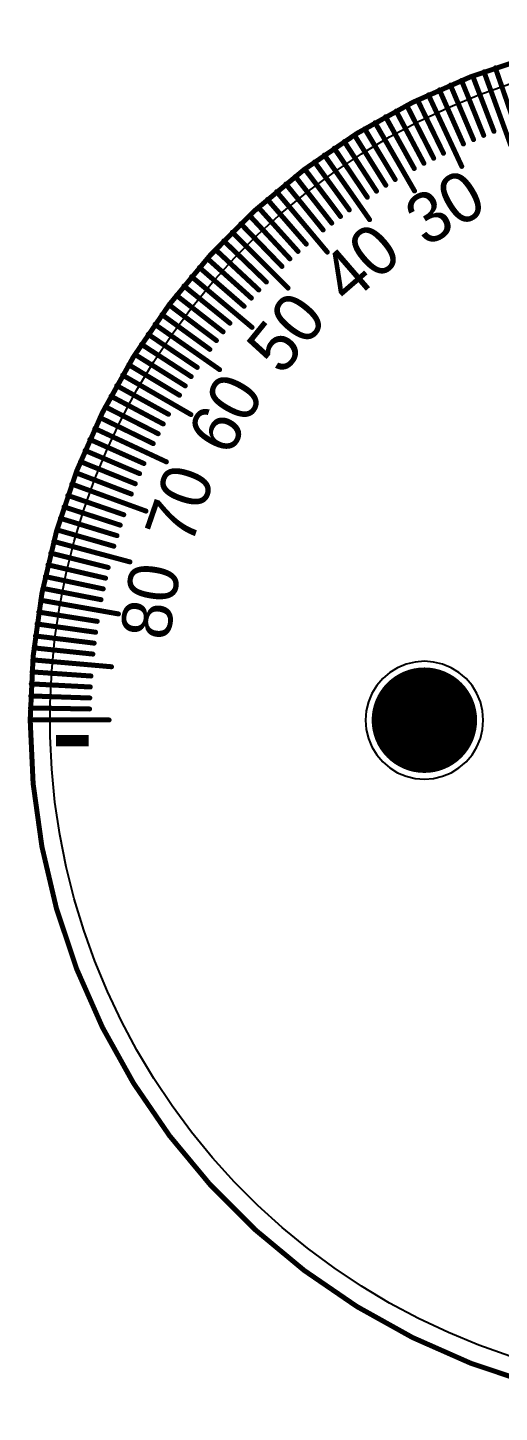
# Model space of a CAD drawing. Header units: millimetres. Extents: x -35.1 to 35.9, y -35.1 to 35.1.
# Drawn here: x -35.1 to -11.2, y -35.1 to 35.1 of the extents above; entities that cross this region are included whole.
import ezdxf

# ---------------------------------------------------------------- set-up
doc = ezdxf.new("R2010")
doc.units = ezdxf.units.MM
for name, color, linetype in [('BottomLayer', 5, 'Continuous'), ('BottomSolder', 6, 'Continuous'), ('Mechanical1', 6, 'Continuous'), ('PadHoleLayer', 156, 'Continuous'), ('TopLayer', 1, 'Continuous'), ('TopOverlay', 2, 'Continuous'), ('TopSolder', 216, 'Continuous')]:
    doc.layers.add(name, color=color, linetype=linetype)

msp = doc.modelspace()

# ---------------------------------------------------------------- linework, layer by layer
at = {"layer": 'BottomLayer'}
for p, q in [((-13.783, 31.101), (-12.241, 31.739)), ((-12.241, 31.739), (-10.669, 32.302)), ((-15.292, 30.387), (-13.783, 31.101)), ((-16.764, 29.6), (-15.292, 30.387)), ((-18.196, 28.742), (-16.764, 29.6)), ((-19.584, 27.815), (-18.196, 28.742)), ((-20.924, 26.82), (-19.584, 27.815)), ((-22.215, 25.761), (-20.924, 26.82)), ((-23.451, 24.64), (-22.215, 25.761)), ((-24.632, 23.46), (-23.451, 24.64)), ((-25.753, 22.223), (-24.632, 23.46)), ((-26.812, 20.933), (-25.753, 22.223)), ((-27.806, 19.592), (-26.812, 20.933)), ((-28.733, 18.204), (-27.806, 19.592)), ((-29.591, 16.773), (-28.733, 18.204)), ((-30.378, 15.3), (-29.591, 16.773)), ((-31.092, 13.791), (-30.378, 15.3)), ((-31.731, 12.249), (-31.092, 13.791)), ((-32.293, 10.678), (-31.731, 12.249)), ((-32.778, 9.08), (-32.293, 10.678)), ((-33.183, 7.461), (-32.778, 9.08)), ((-33.509, 5.824), (-33.183, 7.461)), ((-33.754, 4.173), (-33.509, 5.824)), ((-33.917, 2.512), (-33.754, 4.173)), ((-15.924, 2.843), (-16.357, 2.663)), ((-15.468, 2.952), (-15.924, 2.843)), ((-15, 2.989), (-15.468, 2.952)), ((-14.532, 2.952), (-15, 2.989)), ((-14.076, 2.843), (-14.532, 2.952)), ((-13.643, 2.663), (-14.076, 2.843)), ((-33.999, 0.844), (-33.917, 2.512)), ((-17.114, 2.114), (-17.418, 1.757)), ((-16.757, 2.418), (-17.114, 2.114)), ((-16.357, 2.663), (-16.757, 2.418)), ((-13.243, 2.418), (-13.643, 2.663)), ((-12.886, 2.114), (-13.243, 2.418)), ((-12.582, 1.757), (-12.886, 2.114)), ((-17.418, 1.757), (-17.663, 1.357)), ((-12.337, 1.357), (-12.582, 1.757)), ((-33.999, 0.01), (-33.999, 0.844)), ((-17.843, 0.924), (-17.952, 0.468)), ((-17.663, 1.357), (-17.843, 0.924)), ((-12.157, 0.924), (-12.337, 1.357)), ((-12.048, 0.468), (-12.157, 0.924)), ((-33.999, -0.825), (-33.999, 0.01)), ((-17.952, 0.468), (-17.989, 0)), ((-17.989, 0), (-17.952, -0.468)), ((-12.011, 0), (-12.048, 0.468)), ((-12.048, -0.468), (-12.011, 0)), ((-17.952, -0.468), (-17.843, -0.924)), ((-12.157, -0.924), (-12.048, -0.468)), ((-33.917, -2.492), (-33.999, -0.825)), ((-17.843, -0.924), (-17.663, -1.357)), ((-17.663, -1.357), (-17.418, -1.757)), ((-12.582, -1.757), (-12.337, -1.357)), ((-12.337, -1.357), (-12.157, -0.924)), ((-17.418, -1.757), (-17.114, -2.114)), ((-12.886, -2.114), (-12.582, -1.757)), ((-33.754, -4.153), (-33.917, -2.492)), ((-17.114, -2.114), (-16.757, -2.418)), ((-16.757, -2.418), (-16.357, -2.663)), ((-16.357, -2.663), (-15.924, -2.843)), ((-14.076, -2.843), (-13.643, -2.663)), ((-13.643, -2.663), (-13.243, -2.418)), ((-13.243, -2.418), (-12.886, -2.114)), ((-15.924, -2.843), (-15.468, -2.952)), ((-15.468, -2.952), (-15, -2.989)), ((-15, -2.989), (-14.532, -2.952)), ((-14.532, -2.952), (-14.076, -2.843)), ((-33.509, -5.804), (-33.754, -4.153)), ((-33.183, -7.441), (-33.509, -5.804)), ((-32.778, -9.061), (-33.183, -7.441)), ((-32.293, -10.658), (-32.778, -9.061)), ((-31.731, -12.23), (-32.293, -10.658)), ((-31.092, -13.772), (-31.731, -12.23)), ((-30.378, -15.281), (-31.092, -13.772)), ((-29.591, -16.753), (-30.378, -15.281)), ((-28.733, -18.185), (-29.591, -16.753)), ((-27.806, -19.572), (-28.733, -18.185)), ((-26.812, -20.913), (-27.806, -19.572)), ((-25.753, -22.203), (-26.812, -20.913)), ((-24.632, -23.44), (-25.753, -22.203)), ((-23.451, -24.621), (-24.632, -23.44)), ((-22.215, -25.742), (-23.451, -24.621)), ((-20.924, -26.801), (-22.215, -25.742)), ((-19.584, -27.795), (-20.924, -26.801)), ((-18.196, -28.722), (-19.584, -27.795)), ((-16.764, -29.58), (-18.196, -28.722)), ((-15.292, -30.367), (-16.764, -29.58)), ((-13.783, -31.081), (-15.292, -30.367)), ((-12.241, -31.72), (-13.783, -31.081)), ((-10.669, -32.282), (-12.241, -31.72))]:
    msp.add_line(p, q, dxfattribs=at)
at = {"layer": 'BottomSolder', "const_width": 0.05}
msp.add_lwpolyline([(-15.025, 0, 1), (-14.975, 0, 1)], format="xyb", close=True, dxfattribs=at)
at = {"layer": 'Mechanical1', "const_width": 0.254}
for points in [[(-35.008, 0.01, -0.414214), (-0.001, 35.017)], [(-0.001, -34.997, -0.414214), (-35.008, 0.01)]]:
    msp.add_lwpolyline(points, format="xyb", dxfattribs=at)
at = {"layer": 'Mechanical1', "const_width": 0.127}
msp.add_lwpolyline([(-35.071, 0.01, 1), (-34.944, 0.01, 1)], format="xyb", close=True, dxfattribs=at)
msp.add_lwpolyline([(-35.071, 0.01, 1), (-34.944, 0.01, 1)], format="xyb", close=True, dxfattribs=at)
at = {"layer": 'PadHoleLayer', "const_width": 2.675}
msp.add_lwpolyline([(-16.338, 0, 1), (-13.662, 0, 1)], format="xyb", close=True, dxfattribs=at)
at = {"layer": 'TopLayer'}
for p, q in [((-13.783, 31.101), (-12.241, 31.739)), ((-12.241, 31.739), (-10.669, 32.302)), ((-15.292, 30.387), (-13.783, 31.101)), ((-16.764, 29.6), (-15.292, 30.387)), ((-18.196, 28.742), (-16.764, 29.6)), ((-19.584, 27.815), (-18.196, 28.742)), ((-20.924, 26.82), (-19.584, 27.815)), ((-22.215, 25.761), (-20.924, 26.82)), ((-23.451, 24.64), (-22.215, 25.761)), ((-24.632, 23.46), (-23.451, 24.64)), ((-25.753, 22.223), (-24.632, 23.46)), ((-26.812, 20.933), (-25.753, 22.223)), ((-27.806, 19.592), (-26.812, 20.933)), ((-28.733, 18.204), (-27.806, 19.592)), ((-29.591, 16.773), (-28.733, 18.204)), ((-30.378, 15.3), (-29.591, 16.773)), ((-31.092, 13.791), (-30.378, 15.3)), ((-31.731, 12.249), (-31.092, 13.791)), ((-32.293, 10.678), (-31.731, 12.249)), ((-32.778, 9.08), (-32.293, 10.678)), ((-33.183, 7.461), (-32.778, 9.08)), ((-33.509, 5.824), (-33.183, 7.461)), ((-33.754, 4.173), (-33.509, 5.824)), ((-33.917, 2.512), (-33.754, 4.173)), ((-15.924, 2.843), (-16.357, 2.663)), ((-15.468, 2.952), (-15.924, 2.843)), ((-15, 2.989), (-15.468, 2.952)), ((-14.532, 2.952), (-15, 2.989)), ((-14.076, 2.843), (-14.532, 2.952)), ((-13.643, 2.663), (-14.076, 2.843)), ((-33.999, 0.844), (-33.917, 2.512)), ((-17.114, 2.114), (-17.418, 1.757)), ((-16.757, 2.418), (-17.114, 2.114)), ((-16.357, 2.663), (-16.757, 2.418)), ((-13.243, 2.418), (-13.643, 2.663)), ((-12.886, 2.114), (-13.243, 2.418)), ((-12.582, 1.757), (-12.886, 2.114)), ((-17.418, 1.757), (-17.663, 1.357)), ((-12.337, 1.357), (-12.582, 1.757)), ((-33.999, 0.01), (-33.999, 0.844)), ((-17.843, 0.924), (-17.952, 0.468)), ((-17.663, 1.357), (-17.843, 0.924)), ((-12.157, 0.924), (-12.337, 1.357)), ((-12.048, 0.468), (-12.157, 0.924)), ((-33.999, -0.825), (-33.999, 0.01)), ((-17.952, 0.468), (-17.989, 0)), ((-17.989, 0), (-17.952, -0.468)), ((-12.011, 0), (-12.048, 0.468)), ((-12.048, -0.468), (-12.011, 0)), ((-17.952, -0.468), (-17.843, -0.924)), ((-12.157, -0.924), (-12.048, -0.468)), ((-33.917, -2.492), (-33.999, -0.825)), ((-17.843, -0.924), (-17.663, -1.357)), ((-17.663, -1.357), (-17.418, -1.757)), ((-12.582, -1.757), (-12.337, -1.357)), ((-12.337, -1.357), (-12.157, -0.924)), ((-17.418, -1.757), (-17.114, -2.114)), ((-12.886, -2.114), (-12.582, -1.757)), ((-33.754, -4.153), (-33.917, -2.492)), ((-17.114, -2.114), (-16.757, -2.418)), ((-16.757, -2.418), (-16.357, -2.663)), ((-16.357, -2.663), (-15.924, -2.843)), ((-14.076, -2.843), (-13.643, -2.663)), ((-13.643, -2.663), (-13.243, -2.418)), ((-13.243, -2.418), (-12.886, -2.114)), ((-15.924, -2.843), (-15.468, -2.952)), ((-15.468, -2.952), (-15, -2.989)), ((-15, -2.989), (-14.532, -2.952)), ((-14.532, -2.952), (-14.076, -2.843)), ((-33.509, -5.804), (-33.754, -4.153)), ((-33.183, -7.441), (-33.509, -5.804)), ((-32.778, -9.061), (-33.183, -7.441)), ((-32.293, -10.658), (-32.778, -9.061)), ((-31.731, -12.23), (-32.293, -10.658)), ((-31.092, -13.772), (-31.731, -12.23)), ((-30.378, -15.281), (-31.092, -13.772)), ((-29.591, -16.753), (-30.378, -15.281)), ((-28.733, -18.185), (-29.591, -16.753)), ((-27.806, -19.572), (-28.733, -18.185)), ((-26.812, -20.913), (-27.806, -19.572)), ((-25.753, -22.203), (-26.812, -20.913)), ((-24.632, -23.44), (-25.753, -22.203)), ((-23.451, -24.621), (-24.632, -23.44)), ((-22.215, -25.742), (-23.451, -24.621)), ((-20.924, -26.801), (-22.215, -25.742)), ((-19.584, -27.795), (-20.924, -26.801)), ((-18.196, -28.722), (-19.584, -27.795)), ((-16.764, -29.58), (-18.196, -28.722)), ((-15.292, -30.367), (-16.764, -29.58)), ((-13.783, -31.081), (-15.292, -30.367)), ((-12.241, -31.72), (-13.783, -31.081)), ((-10.669, -32.282), (-12.241, -31.72))]:
    msp.add_line(p, q, dxfattribs=at)
at = {"layer": 'TopOverlay', "const_width": 0.254}
for points in [[(-11.972, 32.899), (-10.604, 29.14)], [(-11.972, 32.899), (-10.946, 30.08)], [(-11.396, 33.103), (-10.419, 30.266)], [(-13.677, 32.228), (-12.505, 29.466)], [(-13.112, 32.461), (-11.989, 29.68)], [(-12.544, 32.685), (-11.469, 29.884)], [(-14.793, 31.731), (-13.102, 28.105)], [(-14.793, 31.731), (-13.525, 29.012)], [(-14.237, 31.984), (-13.017, 29.243)], [(-16.433, 30.913), (-15.024, 28.264)], [(-15.891, 31.195), (-14.529, 28.522)], [(-15.344, 31.468), (-14.029, 28.771)], [(-17.501, 30.321), (-15.501, 26.857)], [(-17.501, 30.321), (-16.001, 27.723)], [(-16.97, 30.622), (-15.515, 27.998)], [(-18.548, 29.692), (-16.959, 27.147)], [(-18.028, 30.011), (-16.482, 27.439)], [(-19.573, 29.026), (-17.895, 26.539)], [(-19.064, 29.363), (-17.43, 26.847)], [(-20.574, 28.325), (-18.81, 25.898)], [(-20.076, 28.68), (-17.782, 25.404)], [(-20.076, 28.68), (-18.356, 26.223)], [(-21.549, 27.59), (-19.702, 25.226)], [(-21.065, 27.962), (-19.259, 25.566)], [(-22.499, 26.821), (-19.928, 23.757)], [(-22.499, 26.821), (-20.57, 24.523)], [(-22.027, 27.21), (-20.139, 24.879)], [(-23.421, 26.02), (-21.413, 23.79)], [(-22.963, 26.425), (-20.995, 24.161)], [(-24.314, 25.187), (-22.23, 23.029)], [(-23.871, 25.607), (-21.825, 23.413)], [(-24.75, 24.759), (-21.922, 21.93)], [(-24.75, 24.759), (-22.629, 22.637)], [(-25.599, 23.88), (-23.405, 21.834)], [(-25.178, 24.323), (-23.02, 22.239)], [(-26.011, 23.429), (-23.782, 21.422)], [(-26.813, 22.507), (-23.749, 19.936)], [(-26.813, 22.507), (-24.515, 20.579)], [(-26.416, 22.972), (-24.152, 21.004)], [(-27.201, 22.036), (-24.87, 20.148)], [(-27.953, 21.073), (-25.558, 19.268)], [(-27.582, 21.558), (-25.218, 19.711)], [(-28.317, 20.582), (-25.89, 18.819)], [(-29.018, 19.582), (-26.53, 17.904)], [(-28.672, 20.085), (-25.395, 17.791)], [(-28.672, 20.085), (-26.214, 18.364)], [(-29.355, 19.072), (-26.839, 17.438)], [(-29.683, 18.557), (-27.139, 16.967)], [(-30.312, 17.51), (-26.848, 15.51)], [(-30.312, 17.51), (-27.714, 16.01)], [(-30.002, 18.036), (-27.431, 16.491)], [(-30.613, 16.978), (-27.989, 15.524)], [(-30.904, 16.441), (-28.256, 15.033)], [(-31.459, 15.353), (-28.763, 14.038)], [(-31.186, 15.9), (-28.513, 14.538)], [(-31.722, 14.801), (-28.097, 13.111)], [(-31.722, 14.801), (-29.003, 13.534)], [(-31.975, 14.246), (-29.235, 13.025)], [(-32.219, 13.685), (-29.457, 12.513)], [(-32.677, 12.553), (-29.876, 11.478)], [(-32.453, 13.121), (-29.671, 11.997)], [(-32.89, 11.981), (-29.132, 10.612)], [(-32.89, 11.981), (-30.071, 10.954)], [(-33.094, 11.405), (-30.258, 10.428)], [(-33.288, 10.825), (-30.435, 9.898)], [(-33.472, 10.243), (-30.603, 9.366)], [(-33.809, 9.069), (-29.945, 8.033)], [(-33.809, 9.069), (-30.911, 8.292)], [(-33.645, 9.657), (-30.762, 8.83)], [(-33.962, 8.477), (-31.051, 7.751)], [(-34.104, 7.883), (-31.181, 7.208)], [(-34.236, 7.287), (-31.302, 6.663)], [(-34.358, 6.688), (-31.413, 6.116)], [(-34.469, 6.088), (-30.53, 5.393)], [(-34.469, 6.088), (-31.515, 5.567)], [(-34.661, 4.881), (-31.69, 4.463)], [(-34.57, 5.485), (-31.607, 5.016)], [(-34.74, 4.275), (-31.763, 3.91)], [(-34.809, 3.668), (-31.826, 3.355)], [(-34.868, 3.06), (-30.883, 2.712)], [(-34.868, 3.06), (-31.879, 2.799)], [(-34.916, 2.451), (-31.923, 2.242)], [(-34.953, 1.842), (-31.957, 1.685)], [(-34.996, 0.621), (-31.996, 0.568)], [(-34.98, 1.231), (-31.982, 1.127)], [(-35.001, 0.01), (-31.001, 0.01)]]:
    msp.add_lwpolyline(points, dxfattribs=at)
at = {"layer": 'TopOverlay', "const_width": 0.127}
for points in [[(-12.035, 32.899, 1), (-11.908, 32.899, 1)], [(-12.035, 32.899, 1), (-11.908, 32.899, 1)], [(-11.46, 33.103, 1), (-11.333, 33.103, 1)], [(-13.74, 32.228, 1), (-13.613, 32.228, 1)], [(-13.176, 32.461, 1), (-13.049, 32.461, 1)], [(-12.608, 32.685, 1), (-12.481, 32.685, 1)], [(-14.856, 31.731, 1), (-14.729, 31.731, 1)], [(-14.856, 31.731, 1), (-14.729, 31.731, 1)], [(-14.3, 31.984, 1), (-14.173, 31.984, 1)], [(-16.496, 30.913, 1), (-16.369, 30.913, 1)], [(-15.954, 31.195, 1), (-15.827, 31.195, 1)], [(-15.408, 31.468, 1), (-15.281, 31.468, 1)], [(-17.565, 30.321, 1), (-17.438, 30.321, 1)], [(-17.565, 30.321, 1), (-17.438, 30.321, 1)], [(-17.033, 30.622, 1), (-16.906, 30.622, 1)], [(-18.612, 29.692, 1), (-18.485, 29.692, 1)], [(-18.091, 30.011, 1), (-17.964, 30.011, 1)], [(-12.568, 29.466, 1), (-12.441, 29.466, 1)], [(-12.052, 29.68, 1), (-11.925, 29.68, 1)], [(-11.532, 29.884, 1), (-11.405, 29.884, 1)], [(-19.636, 29.026, 1), (-19.509, 29.026, 1)], [(-19.127, 29.363, 1), (-19, 29.363, 1)], [(-14.093, 28.771, 1), (-13.966, 28.771, 1)], [(-13.588, 29.012, 1), (-13.461, 29.012, 1)], [(-13.08, 29.243, 1), (-12.953, 29.243, 1)], [(-20.637, 28.325, 1), (-20.51, 28.325, 1)], [(-20.14, 28.68, 1), (-20.013, 28.68, 1)], [(-20.14, 28.68, 1), (-20.013, 28.68, 1)], [(-15.579, 27.998, 1), (-15.452, 27.998, 1)], [(-15.088, 28.264, 1), (-14.961, 28.264, 1)], [(-14.592, 28.522, 1), (-14.465, 28.522, 1)], [(-13.166, 28.105, 1), (-13.039, 28.105, 1)], [(-21.613, 27.59, 1), (-21.486, 27.59, 1)], [(-21.128, 27.962, 1), (-21.001, 27.962, 1)], [(-16.546, 27.439, 1), (-16.419, 27.439, 1)], [(-16.065, 27.723, 1), (-15.938, 27.723, 1)], [(-22.562, 26.821, 1), (-22.435, 26.821, 1)], [(-22.562, 26.821, 1), (-22.435, 26.821, 1)], [(-22.091, 27.21, 1), (-21.964, 27.21, 1)], [(-17.493, 26.847, 1), (-17.366, 26.847, 1)], [(-17.022, 27.147, 1), (-16.895, 27.147, 1)], [(-15.565, 26.857, 1), (-15.438, 26.857, 1)], [(-23.484, 26.02, 1), (-23.357, 26.02, 1)], [(-23.027, 26.425, 1), (-22.9, 26.425, 1)], [(-18.874, 25.898, 1), (-18.747, 25.898, 1)], [(-18.419, 26.223, 1), (-18.292, 26.223, 1)], [(-17.959, 26.539, 1), (-17.832, 26.539, 1)], [(-24.378, 25.187, 1), (-24.251, 25.187, 1)], [(-23.935, 25.607, 1), (-23.808, 25.607, 1)], [(-19.766, 25.226, 1), (-19.639, 25.226, 1)], [(-19.323, 25.566, 1), (-19.196, 25.566, 1)], [(-17.846, 25.404, 1), (-17.719, 25.404, 1)], [(-24.813, 24.759, 1), (-24.686, 24.759, 1)], [(-24.813, 24.759, 1), (-24.686, 24.759, 1)], [(-20.634, 24.523, 1), (-20.507, 24.523, 1)], [(-20.203, 24.879, 1), (-20.076, 24.879, 1)], [(-25.662, 23.88, 1), (-25.535, 23.88, 1)], [(-25.242, 24.323, 1), (-25.115, 24.323, 1)], [(-21.477, 23.79, 1), (-21.35, 23.79, 1)], [(-21.059, 24.161, 1), (-20.932, 24.161, 1)], [(-26.075, 23.429, 1), (-25.948, 23.429, 1)], [(-21.889, 23.413, 1), (-21.762, 23.413, 1)], [(-19.991, 23.757, 1), (-19.864, 23.757, 1)], [(-26.876, 22.507, 1), (-26.749, 22.507, 1)], [(-26.876, 22.507, 1), (-26.749, 22.507, 1)], [(-26.48, 22.972, 1), (-26.353, 22.972, 1)], [(-22.692, 22.637, 1), (-22.565, 22.637, 1)], [(-22.294, 23.029, 1), (-22.167, 23.029, 1)], [(-27.265, 22.036, 1), (-27.138, 22.036, 1)], [(-23.468, 21.834, 1), (-23.341, 21.834, 1)], [(-23.084, 22.239, 1), (-22.957, 22.239, 1)], [(-21.985, 21.93, 1), (-21.858, 21.93, 1)], [(-28.017, 21.073, 1), (-27.89, 21.073, 1)], [(-27.645, 21.558, 1), (-27.518, 21.558, 1)], [(-24.215, 21.004, 1), (-24.088, 21.004, 1)], [(-23.845, 21.422, 1), (-23.718, 21.422, 1)], [(-28.38, 20.582, 1), (-28.253, 20.582, 1)], [(-24.578, 20.579, 1), (-24.451, 20.579, 1)], [(-29.081, 19.582, 1), (-28.954, 19.582, 1)], [(-28.735, 20.085, 1), (-28.608, 20.085, 1)], [(-28.735, 20.085, 1), (-28.608, 20.085, 1)], [(-25.281, 19.711, 1), (-25.154, 19.711, 1)], [(-24.933, 20.148, 1), (-24.806, 20.148, 1)], [(-23.812, 19.936, 1), (-23.685, 19.936, 1)], [(-29.418, 19.072, 1), (-29.291, 19.072, 1)], [(-25.621, 19.268, 1), (-25.494, 19.268, 1)], [(-29.746, 18.557, 1), (-29.619, 18.557, 1)], [(-26.278, 18.364, 1), (-26.151, 18.364, 1)], [(-25.953, 18.819, 1), (-25.826, 18.819, 1)], [(-30.376, 17.51, 1), (-30.249, 17.51, 1)], [(-30.376, 17.51, 1), (-30.249, 17.51, 1)], [(-30.066, 18.036, 1), (-29.939, 18.036, 1)], [(-26.594, 17.904, 1), (-26.467, 17.904, 1)], [(-25.458, 17.791, 1), (-25.331, 17.791, 1)], [(-30.676, 16.978, 1), (-30.549, 16.978, 1)], [(-27.202, 16.967, 1), (-27.075, 16.967, 1)], [(-26.902, 17.438, 1), (-26.775, 17.438, 1)], [(-30.968, 16.441, 1), (-30.841, 16.441, 1)], [(-27.494, 16.491, 1), (-27.367, 16.491, 1)], [(-31.522, 15.353, 1), (-31.395, 15.353, 1)], [(-31.25, 15.9, 1), (-31.123, 15.9, 1)], [(-28.053, 15.524, 1), (-27.926, 15.524, 1)], [(-27.778, 16.01, 1), (-27.651, 16.01, 1)], [(-26.911, 15.51, 1), (-26.784, 15.51, 1)], [(-31.785, 14.801, 1), (-31.658, 14.801, 1)], [(-31.785, 14.801, 1), (-31.658, 14.801, 1)], [(-28.319, 15.033, 1), (-28.192, 15.033, 1)], [(-32.039, 14.246, 1), (-31.912, 14.246, 1)], [(-28.826, 14.038, 1), (-28.699, 14.038, 1)], [(-28.577, 14.538, 1), (-28.45, 14.538, 1)], [(-32.282, 13.685, 1), (-32.155, 13.685, 1)], [(-29.067, 13.534, 1), (-28.94, 13.534, 1)], [(-32.74, 12.553, 1), (-32.613, 12.553, 1)], [(-32.516, 13.121, 1), (-32.389, 13.121, 1)], [(-29.298, 13.025, 1), (-29.171, 13.025, 1)], [(-28.16, 13.111, 1), (-28.033, 13.111, 1)], [(-32.954, 11.981, 1), (-32.827, 11.981, 1)], [(-32.954, 11.981, 1), (-32.827, 11.981, 1)], [(-29.735, 11.997, 1), (-29.608, 11.997, 1)], [(-29.521, 12.513, 1), (-29.394, 12.513, 1)], [(-33.158, 11.405, 1), (-33.031, 11.405, 1)], [(-29.939, 11.478, 1), (-29.812, 11.478, 1)], [(-33.352, 10.825, 1), (-33.225, 10.825, 1)], [(-30.321, 10.428, 1), (-30.194, 10.428, 1)], [(-30.135, 10.954, 1), (-30.008, 10.954, 1)], [(-29.195, 10.612, 1), (-29.068, 10.612, 1)], [(-33.535, 10.243, 1), (-33.408, 10.243, 1)], [(-30.499, 9.898, 1), (-30.372, 9.898, 1)], [(-33.872, 9.069, 1), (-33.745, 9.069, 1)], [(-33.872, 9.069, 1), (-33.745, 9.069, 1)], [(-33.709, 9.657, 1), (-33.582, 9.657, 1)], [(-30.666, 9.366, 1), (-30.539, 9.366, 1)], [(-34.025, 8.477, 1), (-33.898, 8.477, 1)], [(-30.825, 8.83, 1), (-30.698, 8.83, 1)], [(-34.168, 7.883, 1), (-34.041, 7.883, 1)], [(-31.114, 7.751, 1), (-30.987, 7.751, 1)], [(-30.974, 8.292, 1), (-30.847, 8.292, 1)], [(-30.008, 8.033, 1), (-29.881, 8.033, 1)], [(-34.3, 7.287, 1), (-34.173, 7.287, 1)], [(-31.245, 7.208, 1), (-31.118, 7.208, 1)], [(-34.422, 6.688, 1), (-34.295, 6.688, 1)], [(-31.365, 6.663, 1), (-31.238, 6.663, 1)], [(-34.533, 6.088, 1), (-34.406, 6.088, 1)], [(-34.533, 6.088, 1), (-34.406, 6.088, 1)], [(-31.579, 5.567, 1), (-31.452, 5.567, 1)], [(-31.477, 6.116, 1), (-31.35, 6.116, 1)], [(-34.724, 4.881, 1), (-34.597, 4.881, 1)], [(-34.634, 5.485, 1), (-34.507, 5.485, 1)], [(-31.671, 5.016, 1), (-31.544, 5.016, 1)], [(-30.594, 5.393, 1), (-30.467, 5.393, 1)], [(-34.804, 4.275, 1), (-34.677, 4.275, 1)], [(-31.753, 4.463, 1), (-31.626, 4.463, 1)], [(-34.873, 3.668, 1), (-34.746, 3.668, 1)], [(-31.826, 3.91, 1), (-31.699, 3.91, 1)], [(-34.932, 3.06, 1), (-34.805, 3.06, 1)], [(-34.932, 3.06, 1), (-34.805, 3.06, 1)], [(-31.943, 2.799, 1), (-31.816, 2.799, 1)], [(-31.889, 3.355, 1), (-31.762, 3.355, 1)], [(-30.947, 2.712, 1), (-30.82, 2.712, 1)], [(-34.979, 2.451, 1), (-34.852, 2.451, 1)], [(-31.987, 2.242, 1), (-31.86, 2.242, 1)], [(-35.017, 1.842, 1), (-34.89, 1.842, 1)], [(-32.021, 1.685, 1), (-31.894, 1.685, 1)], [(-35.059, 0.621, 1), (-34.932, 0.621, 1)], [(-35.043, 1.231, 1), (-34.916, 1.231, 1)], [(-32.045, 1.127, 1), (-31.918, 1.127, 1)], [(-35.065, 0.01, 1), (-34.938, 0.01, 1)], [(-32.06, 0.568, 1), (-31.933, 0.568, 1)], [(-31.065, 0.01, 1), (-30.938, 0.01, 1)]]:
    msp.add_lwpolyline(points, format="xyb", close=True, dxfattribs=at)
at = {"layer": 'TopSolder', "const_width": 0.05}
msp.add_lwpolyline([(-15.025, 0, 1), (-14.975, 0, 1)], format="xyb", close=True, dxfattribs=at)

# ---------------------------------------------------------------- texts
at = {"layer": 'TopOverlay'}
for s, rotation, p in [('30', 30.9, (-14.926, 23.977)), ('40', 40.9, (-18.863, 21.021)), ('50', 50.9, (-22.227, 17.426)), ('60', 60.9, (-24.915, 13.301)), ('70', 70.9, (-26.846, 8.773)), ('80', 80.9, (-27.962, 3.978))]:
    msp.add_text(s, height=2.54, rotation=rotation, dxfattribs=at).set_placement(p)
msp.add_text('-', height=5.08, dxfattribs=at).set_placement((-34, -3))

doc.saveas('drawing.dxf')
